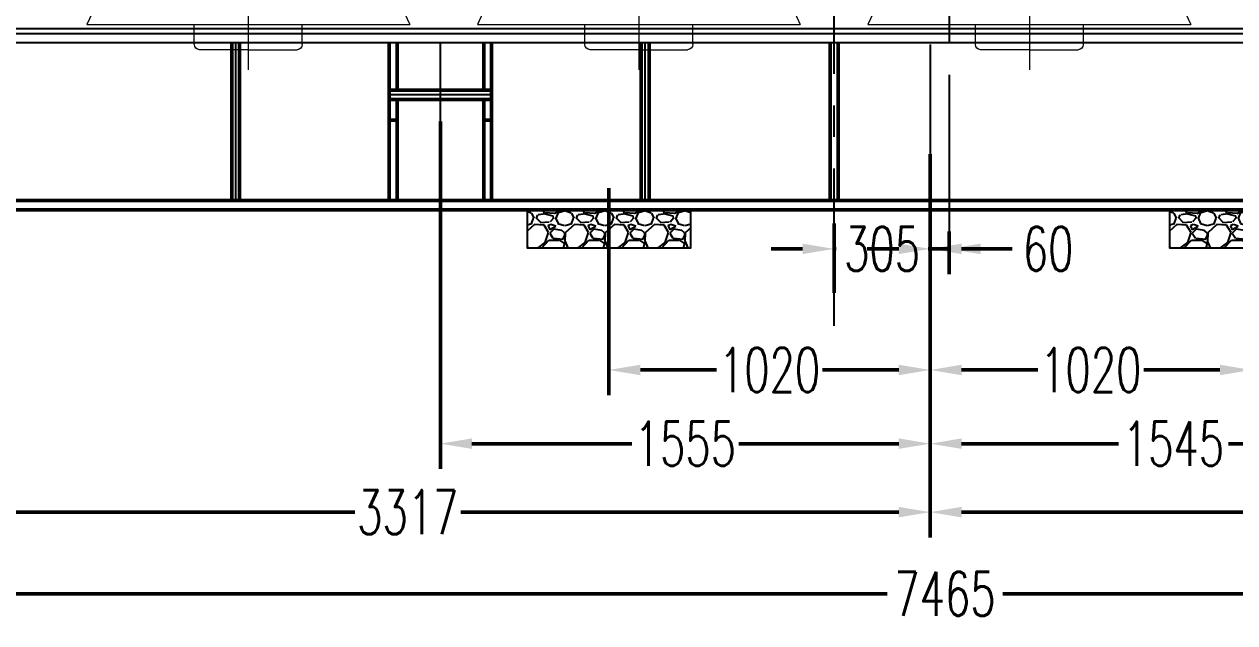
# Model space of a CAD drawing. Header units: millimetres. Extents: x -1000 to 22760, y -400 to 16400.
# Drawn here: x 1073 to 4916, y 7330 to 9230 of the extents above; entities that cross this region are included whole.
import ezdxf

# ---------------------------------------------------------------- set-up
doc = ezdxf.new("R2010")
doc.units = ezdxf.units.MM
doc.header["$LTSCALE"] = 400
doc.linetypes.add('AM_ISO08W050', pattern=[18, 12, -1.5, 3, -1.5])
doc.linetypes.add('CENTER', pattern=[2, 1.25, -0.25, 0.25, -0.25])
for name, color, linetype, lineweight in [('0粗实线层', 7, 'Continuous', 50), ('2中心线层', 1, 'CENTER', 25), ('4细实线层', 2, 'Continuous', 25), ('AM_7', 4, 'AM_ISO08W050', 25)]:
    doc.layers.add(name, color=color, linetype=linetype, lineweight=lineweight)
doc.styles.add('TH_GBDIM', font='txt.shx', dxfattribs={"width": 0.67, "bigfont": 'hztxt.shx'})
doc.dimstyles.new('TH_GBDIM', dxfattribs={"dimscale": 40, "dimtxt": 3.5, "dimasz": 2.5, "dimexe": 2, "dimexo": 0, "dimgap": 1.5, "dimtad": 0, "dimtoh": 1, "dimdec": 1, "dimdsep": 46, "dimtxsty": 'TH_GBDIM', "dimcen": 2.5, "dimclrd": 3, "dimclre": 3, "dimclrt": 6, "dimadec": 0, "dimazin": 2, "dimtfac": 0.714286, "dimtdec": 1, "dimtmove": 0, "dimatfit": 3, "dimfxl": 0, "dimtzin": 0, "dimlwd": -1, "dimlwe": -1, "dimarcsym": 0})

# ---------------------------------------------------------------- blocks, each defined once
blk = doc.blocks.new('风机')
at = {"lineweight": 0}
for p, q in [((-512.5, -85), (-512.5, -117.5)), ((512.5, -85), (-512.5, -85)), ((421, -85), (512.5, -85)), ((512.5, -85), (512.5, -117.5)), ((-512.5, -117.5), (512.5, -117.5)), ((-455, -117.5), (-455, -390.2)), ((455, -117.5), (455, -390.2)), ((-455, -390.2), (-512.5, -515)), ((455, -390.2), (512.5, -515)), ((512.5, -515), (-512.5, -515)), ((-171.3, -578.8), (-171.3, -515)), ((171.3, -578.8), (171.3, -515)), ((0, -595), (-155, -595)), ((0, -595), (155, -595))]:
    blk.add_line(p, q, dxfattribs=at)
for centre, start, end in [((-155, -578.8), 180, 270), ((155, -578.8), 270, 0)]:
    blk.add_arc(centre, 16.2, start, end, dxfattribs=at)
at = {"layer": 'AM_7', "color": 1, "lineweight": 0}
blk.add_line((0, 47.9), (0, -658.4), dxfattribs=at)
blk = doc.blocks.new('*D188')
at = {"layer": '0粗实线层', "color": 3}
for p, q in [((3644, 8377.6), (3644, 8596.8)), ((3949, 8377.6), (3949, 8596.8)), ((3544, 8516.8), (3444, 8516.8)), ((3644, 8516.8), (3650.2, 8516.8)), ((3949, 8516.8), (3942.9, 8516.8)), ((4049, 8516.8), (4149, 8516.8))]:
    blk.add_line(p, q, dxfattribs=at)
for points in [[(3544, 8533.4), (3544, 8500.1), (3644, 8516.8)], [(4049, 8533.4), (4049, 8500.1), (3949, 8516.8)]]:
    blk.add_solid(points, dxfattribs=at)
at = {"layer": 'Defpoints', "color": 0}
for p in [(3949, 8516.8), (3644, 8377.6), (3949, 8377.6)]:
    blk.add_point(p, dxfattribs=at)
at = {"layer": '0粗实线层', "color": 6, "insert": (3796.5, 8516.8), "char_height": 140, "attachment_point": 5, "style": 'TH_GBDIM'}
blk.add_mtext('305', dxfattribs=at)
blk = doc.blocks.new('*D205')
at = {"layer": '0粗实线层', "color": 3}
for p, q in [((3949, 8709.6), (3949, 8052.6)), ((4969, 8652.7), (4969, 8052.6)), ((4049, 8132.6), (4291.1, 8132.6)), ((4869, 8132.6), (4627, 8132.6))]:
    blk.add_line(p, q, dxfattribs=at)
for points in [[(4049, 8149.2), (4049, 8115.9), (3949, 8132.6)], [(4869, 8149.2), (4869, 8115.9), (4969, 8132.6)]]:
    blk.add_solid(points, dxfattribs=at)
at = {"layer": 'Defpoints', "color": 0}
for p in [(3949, 8709.6), (4969, 8652.7), (4969, 8132.6)]:
    blk.add_point(p, dxfattribs=at)
at = {"layer": '0粗实线层', "color": 6, "insert": (4459, 8132.6), "char_height": 140, "attachment_point": 5, "style": 'TH_GBDIM'}
blk.add_mtext('1020', dxfattribs=at)
blk = doc.blocks.new('*D206')
at = {"layer": '0粗实线层', "color": 3}
for p, q in [((3949, 8592.8), (3949, 8436.8)), ((4009, 8572), (4009, 8436.8)), ((3849, 8516.8), (3749, 8516.8)), ((3949, 8516.8), (4009, 8516.8)), ((4109, 8516.8), (4209, 8516.8))]:
    blk.add_line(p, q, dxfattribs=at)
for points in [[(3849, 8533.4), (3849, 8500.1), (3949, 8516.8)], [(4109, 8533.4), (4109, 8500.1), (4009, 8516.8)]]:
    blk.add_solid(points, dxfattribs=at)
at = {"layer": 'Defpoints', "color": 0}
for p in [(3949, 8592.8), (4009, 8572), (4009, 8516.8)]:
    blk.add_point(p, dxfattribs=at)
at = {"layer": '0粗实线层', "color": 6, "insert": (4323.5, 8516.8), "char_height": 140, "attachment_point": 5, "style": 'TH_GBDIM'}
blk.add_mtext('60', dxfattribs=at)
blk = doc.blocks.new('*D207')
at = {"layer": '0粗实线层', "color": 3}
for p, q in [((2929, 8709.6), (2929, 8052.6)), ((3949, 8709.6), (3949, 8052.6)), ((3029, 8132.6), (3271.1, 8132.6)), ((3849, 8132.6), (3607, 8132.6))]:
    blk.add_line(p, q, dxfattribs=at)
for points in [[(3029, 8149.2), (3029, 8115.9), (2929, 8132.6)], [(3849, 8149.2), (3849, 8115.9), (3949, 8132.6)]]:
    blk.add_solid(points, dxfattribs=at)
at = {"layer": 'Defpoints', "color": 0}
for p in [(2929, 8709.6), (3949, 8709.6), (2929, 8132.6)]:
    blk.add_point(p, dxfattribs=at)
at = {"layer": '0粗实线层', "color": 6, "insert": (3439, 8132.6), "char_height": 140, "attachment_point": 5, "style": 'TH_GBDIM'}
blk.add_mtext('1020', dxfattribs=at)
blk = doc.blocks.new('*D208')
at = {"layer": '0粗实线层', "color": 3}
for p, q in [((2394, 8920.6), (2394, 7818.7)), ((3949, 8817.2), (3949, 7818.7)), ((2494, 7898.7), (3001.7, 7898.7)), ((3849, 7898.7), (3341.4, 7898.7))]:
    blk.add_line(p, q, dxfattribs=at)
for points in [[(2494, 7915.4), (2494, 7882.1), (2394, 7898.7)], [(3849, 7915.4), (3849, 7882.1), (3949, 7898.7)]]:
    blk.add_solid(points, dxfattribs=at)
at = {"layer": 'Defpoints', "color": 0}
for p in [(2394, 8920.6), (3949, 8817.2), (3949, 7898.7)]:
    blk.add_point(p, dxfattribs=at)
at = {"layer": '0粗实线层', "color": 6, "insert": (3171.5, 7898.7), "char_height": 140, "attachment_point": 5, "style": 'TH_GBDIM'}
blk.add_mtext('1555', dxfattribs=at)
blk = doc.blocks.new('*D209')
at = {"layer": '0粗实线层', "color": 3}
for p, q in [((5494, 8881), (5494, 7818.7)), ((3949, 8817.2), (3949, 7818.7)), ((4049, 7898.7), (4547, 7898.7)), ((5394, 7898.7), (4896, 7898.7))]:
    blk.add_line(p, q, dxfattribs=at)
for points in [[(4049, 7915.4), (4049, 7882.1), (3949, 7898.7)], [(5394, 7915.4), (5394, 7882.1), (5494, 7898.7)]]:
    blk.add_solid(points, dxfattribs=at)
at = {"layer": 'Defpoints', "color": 0}
for p in [(5494, 8881), (3949, 8817.2), (5494, 7898.7)]:
    blk.add_point(p, dxfattribs=at)
at = {"layer": '0粗实线层', "color": 6, "insert": (4721.5, 7898.7), "char_height": 140, "attachment_point": 5, "style": 'TH_GBDIM'}
blk.add_mtext('1545', dxfattribs=at)
blk = doc.blocks.new('*D211')
at = {"layer": '0粗实线层', "color": 3}
for p, q in [((632, 9423.4), (632, 7601.5)), ((3949, 8817.2), (3949, 7601.5)), ((732, 7681.5), (2122.7, 7681.5)), ((3849, 7681.5), (2458.4, 7681.5))]:
    blk.add_line(p, q, dxfattribs=at)
for points in [[(732, 7698.2), (732, 7664.8), (632, 7681.5)], [(3849, 7698.2), (3849, 7664.8), (3949, 7681.5)]]:
    blk.add_solid(points, dxfattribs=at)
at = {"layer": 'Defpoints', "color": 0}
for p in [(632, 9423.4), (3949, 8817.2), (3949, 7681.5)]:
    blk.add_point(p, dxfattribs=at)
at = {"layer": '0粗实线层', "color": 6, "insert": (2290.5, 7681.5), "char_height": 140, "attachment_point": 5, "style": 'TH_GBDIM'}
blk.add_mtext('3317', dxfattribs=at)
blk = doc.blocks.new('*D212')
at = {"layer": '0粗实线层', "color": 3}
for p, q in [((7808, 13841.6), (7808, 7342.3)), ((20557.9, 12055.6), (21920.6, 12055.6)), ((21840.6, 11955.6), (21840.6, 10522.6)), ((21840.6, 8740.7), (21840.6, 10173.6)), ((343, 8644.3), (343, 7342.3)), ((19489.9, 8640.7), (21920.6, 8640.7)), ((443, 7422.3), (3812.1, 7422.3)), ((7708, 7422.3), (4179.9, 7422.3))]:
    blk.add_line(p, q, dxfattribs=at)
for points in [[(21823.9, 11955.6), (21857.2, 11955.6), (21840.6, 12055.6)], [(21823.9, 8740.7), (21857.2, 8740.7), (21840.6, 8640.7)], [(443, 7439), (443, 7405.6), (343, 7422.3)], [(7708, 7439), (7708, 7405.6), (7808, 7422.3)]]:
    blk.add_solid(points, dxfattribs=at)
at = {"layer": 'Defpoints', "color": 0}
for p in [(7808, 13841.6), (20557.9, 12055.6), (343, 8644.3), (19489.9, 8640.7), (21840.6, 8640.7), (7808, 7422.3)]:
    blk.add_point(p, dxfattribs=at)
at = {"layer": '0粗实线层', "color": 6, "insert": (21840.6, 10348.1), "char_height": 140, "attachment_point": 5, "rotation": 90, "style": 'TH_GBDIM'}
blk.add_mtext('3415', dxfattribs=at)
at = {"layer": '0粗实线层', "color": 6, "insert": (3996, 7422.3), "char_height": 140, "attachment_point": 5, "style": 'TH_GBDIM'}
blk.add_mtext('7465', dxfattribs=at)
blk = doc.blocks.new('*D213')
at = {"layer": '0粗实线层', "color": 3}
for p, q in [((6784, 9465.7), (6784, 7601.5)), ((3949, 8817.2), (3949, 7601.5)), ((4049, 7681.5), (5186.2, 7681.5)), ((6684, 7681.5), (5546.9, 7681.5))]:
    blk.add_line(p, q, dxfattribs=at)
for points in [[(4049, 7698.2), (4049, 7664.8), (3949, 7681.5)], [(6684, 7698.2), (6684, 7664.8), (6784, 7681.5)]]:
    blk.add_solid(points, dxfattribs=at)
at = {"layer": 'Defpoints', "color": 0}
for p in [(6784, 9465.7), (3949, 8817.2), (6784, 7681.5)]:
    blk.add_point(p, dxfattribs=at)
at = {"layer": '0粗实线层', "color": 6, "insert": (5366.5, 7681.5), "char_height": 140, "attachment_point": 5, "style": 'TH_GBDIM'}
blk.add_mtext('2835', dxfattribs=at)

msp = doc.modelspace()

# ---------------------------------------------------------------- hatches: boundary and pattern name
at = {"layer": '4细实线层'}
h = msp.add_hatch(dxfattribs=at)
h.set_pattern_fill('GRAVEL', color=256, scale=5, style=0)
h.set_pattern_definition([(228.0128, (-41.166, 4422.907), (-1016.000863, -1143.001404), [17.086, -1691.525]), (184.9697, (-52.5964, 4410.207), (1524.0024653, 126.999104), [29.3203, -2902.7]), (132.5104, (-81.8064, 4407.667), (1269.999076, -1397.001365), [20.674, -2046.735]), (267.2737, (-131.3364, 4375.917), (126.9994485, 2539.999183), [26.7003, -2643.32]), (292.8337, (-132.6064, 4349.247), (-635.001803, 1524.0008665), [26.1817, -2591.99]), (357.2737, (-122.4464, 4325.117), (-2539.999183, 126.9994485), [26.7003, -2643.32]), (37.6942, (-95.7764, 4323.847), (-1651.001043, -1269.998868), [35.3097, -3495.655]), (72.2553, (-67.8364, 4345.437), (889.0017783, 2794.0008103), [33.336, -3300.265]), (121.4296, (-57.6764, 4377.187), (-1016.000262, 1650.998058), [26.7906, -2652.275]), (175.2364, (-71.646, 4400.047), (1396.998903, -126.998808), [30.5856, -1498.695]), (222.3974, (-102.1264, 4402.587), (-1524.000046, -1396.9981825), [39.5539, -3915.84]), (138.8141, (-5.606, 4374.647), (-888.999434, 761.998828), [13.5002, -1336.53]), (171.4692, (-15.7664, 4383.537), (1650.99748, -254.00064), [25.684, -2542.73]), (225, (-41.17, 4387.35), (-3e-14, -126.9999), [17.9605, -161.6445]), (203.1986, (-50.056, 4402.587), (635.00214, 254.001114), [9.672, -957.53]), (291.8014, (-58.946, 4398.777), (-127.00009, 381.00025), [13.6783, -670.24]), (30.9638, (-53.866, 4386.077), (380.9996, 254.0002), [22.216, -718.315]), (161.5651, (-34.816, 4397.507), (254.00012, -126.9998), [16.0644, -385.545]), (16.3895, (-132.6064, 4398.777), (1270.000701, 380.9992075), [22.5044, -2227.94]), (70.3462, (-111.016, 4405.127), (-507.998584, -1396.998024), [18.88, -1869.11]), (293.1986, (-34.816, 4422.907), (-254.001114, 635.00214), [19.344, -947.86]), (343.6105, (-27.1964, 4405.127), (-1270.000701, 380.9992075), [22.5044, -2227.94]), (339.444, (-132.606, 4320.037), (-635.00079, 253.99969), [21.7018, -1063.385]), (294.7751, (-112.286, 4312.417), (-634.99852, 1396.999351), [18.1836, -1800.18]), (66.8014, (-33.546, 4295.907), (254.001114, 635.00214), [19.344, -947.86]), (17.354, (-25.9264, 4313.687), (-1651.000089, -507.999234), [21.2891, -2107.62]), (69.444, (-95.776, 4295.907), (-253.99969, -635.00079), [10.851, -1074.24]), (101.3099, (-41.166, 4295.907), (-126.99937, 507.99837), [6.4757, -641.1]), (165.9638, (-42.436, 4302.257), (381.00027, -126.99978), [26.1817, -497.4525]), (186.009, (-67.8364, 4308.607), (1269.998127, 126.9997034), [24.2633, -2402.07]), (303.6901, (-53.866, 4374.647), (-127.00004, 253.99975), [18.3162, -439.589]), (353.1572, (-43.7064, 4359.407), (2159.000893, -254.0011376), [31.9779, -3165.8]), (60.9454, (-11.956, 4355.597), (-507.998818, -888.99788), [13.0754, -1294.47]), (90, (-5.61, 4367.03), (-127, 127), [7.62, -119.38]), (120.2564, (-70.376, 4312.417), (507.998923, -888.999552), [17.6434, -1746.695]), (48.0128, (-79.266, 4327.657), (1016.000863, 1143.001404), [34.1722, -1674.44]), (0, (-56.41, 4353.06), (127, 127), [33.02, -93.98]), (325.3048, (-23.3864, 4353.057), (-1269.9978, 889.000085), [20.0805, -1987.965]), (254.0546, (-6.876, 4341.627), (-127.000324, -508.00121), [18.4915, -906.085]), (207.646, (-11.9564, 4323.847), (-2412.9991525, -1270.000799), [30.1073, -2980.625]), (175.4261, (-38.6264, 4309.877), (-1651.00038, 126.9993856), [31.8514, -3153.29]), (175.4261, (-38.6264, 4309.877), (-1651.00038, 126.9993856), [31.8514, -3153.29])])
h.paths.add_polyline_path([(3189.044, 8640.662), (2929.044, 8640.662), (2669.044, 8640.662), (2669.044, 8519.68), (3189.044, 8519.68)])
h = msp.add_hatch(dxfattribs=at)
h.set_pattern_fill('GRAVEL', color=256, scale=5, style=0)
h.set_pattern_definition([(228.0128, (1998.834, 4422.907), (-1016.000863, -1143.001404), [17.086, -1691.525]), (184.9697, (1987.4036, 4410.207), (1524.0024653, 126.999104), [29.3203, -2902.7]), (132.5104, (1958.1936, 4407.667), (1269.999076, -1397.001365), [20.674, -2046.735]), (267.2737, (1908.6636, 4375.917), (126.9994485, 2539.999183), [26.7003, -2643.32]), (292.8337, (1907.3936, 4349.247), (-635.001803, 1524.0008665), [26.1817, -2591.99]), (357.2737, (1917.5536, 4325.117), (-2539.999183, 126.9994485), [26.7003, -2643.32]), (37.6942, (1944.2236, 4323.847), (-1651.001043, -1269.998868), [35.3097, -3495.655]), (72.2553, (1972.1636, 4345.437), (889.0017783, 2794.0008103), [33.336, -3300.265]), (121.4296, (1982.3236, 4377.187), (-1016.000262, 1650.998058), [26.7906, -2652.275]), (175.2364, (1968.354, 4400.047), (1396.998903, -126.998808), [30.5856, -1498.695]), (222.3974, (1937.8736, 4402.587), (-1524.000046, -1396.9981825), [39.5539, -3915.84]), (138.8141, (2034.394, 4374.647), (-888.999434, 761.998828), [13.5002, -1336.53]), (171.4692, (2024.2336, 4383.537), (1650.99748, -254.00064), [25.684, -2542.73]), (225, (1998.83, 4387.35), (-3e-14, -126.9999), [17.9605, -161.6445]), (203.1986, (1989.944, 4402.587), (635.00214, 254.001114), [9.672, -957.53]), (291.8014, (1981.054, 4398.777), (-127.00009, 381.00025), [13.6783, -670.24]), (30.9638, (1986.134, 4386.077), (380.9996, 254.0002), [22.216, -718.315]), (161.5651, (2005.184, 4397.507), (254.00012, -126.9998), [16.0644, -385.545]), (16.3895, (1907.3936, 4398.777), (1270.000701, 380.9992075), [22.5044, -2227.94]), (70.3462, (1928.984, 4405.127), (-507.998584, -1396.998024), [18.88, -1869.11]), (293.1986, (2005.184, 4422.907), (-254.001114, 635.00214), [19.344, -947.86]), (343.6105, (2012.8036, 4405.127), (-1270.000701, 380.9992075), [22.5044, -2227.94]), (339.444, (1907.394, 4320.037), (-635.00079, 253.99969), [21.7018, -1063.385]), (294.7751, (1927.714, 4312.417), (-634.99852, 1396.999351), [18.1836, -1800.18]), (66.8014, (2006.454, 4295.907), (254.001114, 635.00214), [19.344, -947.86]), (17.354, (2014.0736, 4313.687), (-1651.000089, -507.999234), [21.2891, -2107.62]), (69.444, (1944.224, 4295.907), (-253.99969, -635.00079), [10.851, -1074.24]), (101.3099, (1998.834, 4295.907), (-126.99937, 507.99837), [6.4757, -641.1]), (165.9638, (1997.564, 4302.257), (381.00027, -126.99978), [26.1817, -497.4525]), (186.009, (1972.1636, 4308.607), (1269.998127, 126.9997034), [24.2633, -2402.07]), (303.6901, (1986.134, 4374.647), (-127.00004, 253.99975), [18.3162, -439.589]), (353.1572, (1996.2936, 4359.407), (2159.000893, -254.0011376), [31.9779, -3165.8]), (60.9454, (2028.044, 4355.597), (-507.998818, -888.99788), [13.0754, -1294.47]), (90, (2034.39, 4367.03), (-127, 127), [7.62, -119.38]), (120.2564, (1969.624, 4312.417), (507.998923, -888.999552), [17.6434, -1746.695]), (48.0128, (1960.734, 4327.657), (1016.000863, 1143.001404), [34.1722, -1674.44]), (0, (1983.59, 4353.06), (127, 127), [33.02, -93.98]), (325.3048, (2016.6136, 4353.057), (-1269.9978, 889.000085), [20.0805, -1987.965]), (254.0546, (2033.124, 4341.627), (-127.000324, -508.00121), [18.4915, -906.085]), (207.646, (2028.0436, 4323.847), (-2412.9991525, -1270.000799), [30.1073, -2980.625]), (175.4261, (2001.3736, 4309.877), (-1651.00038, 126.9993856), [31.8514, -3153.29]), (175.4261, (2001.3736, 4309.877), (-1651.00038, 126.9993856), [31.8514, -3153.29])])
h.paths.add_polyline_path([(5229.044, 8640.662), (4969.044, 8640.662), (4709.044, 8640.662), (4709.044, 8519.68), (5229.044, 8519.68)])

# ---------------------------------------------------------------- linework, layer by layer
for p, q in [((6419.035, 9214.619), (869.042, 9214.638)), ((869.042, 9200.619), (6419.035, 9200.619)), ((6419.035, 9170.619), (869.042, 9170.619))]:
    msp.add_line(p, q)
at = {"color": 1, "linetype": 'CENTER'}
for p, q in [((2394.044, 8670.662), (2394.044, 9170.619)), ((2556.544, 9005.619), (2231.544, 9005.619))]:
    msp.add_line(p, q, dxfattribs=at)
for points in [[(2929.044, 8640.662), (2669.044, 8640.662), (2669.044, 8519.68), (3189.044, 8519.68), (3189.044, 8640.662), (2929.044, 8640.662)], [(4969.044, 8640.662), (4709.044, 8640.662), (4709.044, 8519.68), (5229.044, 8519.68), (5229.044, 8640.662), (4969.044, 8640.662)]]:
    msp.add_lwpolyline(points)
at = {"layer": '0粗实线层'}
for p, q in [((1731.544, 8670.662), (1731.544, 9170.619)), ((1756.544, 8670.662), (1756.544, 9170.619)), ((3031.544, 8670.662), (3031.544, 9170.619)), ((3056.544, 8670.662), (3056.544, 9170.619)), ((3631.544, 8670.662), (3631.544, 9170.619)), ((3656.544, 8670.662), (3656.544, 9170.619)), ((6369.035, 8670.662), (919.045, 8670.662)), ((6369.035, 8640.662), (919.045, 8640.662))]:
    msp.add_line(p, q, dxfattribs=at)
at = {"layer": '0粗实线层', "color": 0}
for p, q in [((2231.544, 8670.662), (2231.544, 9170.619)), ((2256.544, 9170.619), (2256.544, 9020.619)), ((2531.544, 9170.619), (2531.544, 9020.619)), ((2556.544, 8670.662), (2556.544, 9170.619)), ((2556.544, 9020.619), (2231.544, 9020.619)), ((2556.544, 8990.619), (2231.544, 8990.619)), ((2256.544, 8990.619), (2256.544, 8670.662)), ((2531.544, 8990.619), (2531.544, 8670.662)), ((2231.544, 8925.655), (2256.544, 8925.655)), ((2556.544, 8925.655), (2531.544, 8925.655))]:
    msp.add_line(p, q, dxfattribs=at)
at = {"layer": '2中心线层'}
for p, q in [((4009.044, 14668.852), (4009.044, 8444.756)), ((3949.044, 13165.682), (3949.044, 8305.19)), ((3644.04, 8272.108), (3644.04, 12666.996)), ((1744.044, 8670.662), (1744.044, 9170.619)), ((3044.044, 8670.662), (3044.044, 9170.619))]:
    msp.add_line(p, q, dxfattribs=at)

# ---------------------------------------------------------------- block references
at = {"xscale": -1}
for p in [(1784.044, 9743.83), (3024.044, 9743.83), (4264.044, 9743.83)]:
    msp.add_blockref('风机', p, dxfattribs=at)

# ---------------------------------------------------------------- dimensions: what is measured, and where the dimension line sits
at = {"layer": '0粗实线层'}
for base, p1, p2, picture, middle in [((7808.013, 7422.288), (343.044, 8644.308), (7808.013, 13841.626), '*D212', (3996.021, 7422.288)), ((3949.044, 8516.756), (3644.04, 8377.564), (3949.044, 8377.564), '*D188', (3796.542, 8516.756))]:
    dim = msp.add_linear_dim(base=base, p1=p1, p2=p2, dimstyle='TH_GBDIM', dxfattribs=at)
    dim.commit()
    dim.dimension.update_dxf_attribs({"geometry": picture, "text_midpoint": middle, "dimtype": 160})
dim = msp.add_linear_dim(base=(21840.562, 8640.662), p1=(20557.94, 12055.587), p2=(19489.938, 8640.662), angle=90, dimstyle='TH_GBDIM', override={"dimdec": 0}, dxfattribs=at)
dim.commit()
dim.dimension.update_dxf_attribs({"geometry": '*D212', "text_midpoint": (21840.562, 10348.125), "dimtype": 160})
for base, p1, p2, picture, middle in [((6784.038, 7681.488), (3949.044, 8817.25), (6784.038, 9465.688), '*D213', (5366.541, 7681.488)), ((3949.044, 7681.488), (632.033, 9423.388), (3949.044, 8817.25), '*D211', (2290.539, 7681.488)), ((3949.044, 7898.731), (2394.044, 8920.641), (3949.044, 8817.25), '*D208', (3171.544, 7898.731)), ((5494.035, 7898.731), (3949.044, 8817.25), (5494.035, 8881.042), '*D209', (4721.54, 7898.731)), ((4969.044, 8132.58), (3949.044, 8709.552), (4969.044, 8652.723), '*D205', (4459.044, 8132.58)), ((4009.044, 8516.756), (3949.044, 8592.756), (4009.044, 8571.999), '*D206', (4323.477, 8516.756))]:
    dim = msp.add_linear_dim(base=base, p1=p1, p2=p2, dimstyle='TH_GBDIM', dxfattribs=at)
    dim.commit()
    dim.dimension.update_dxf_attribs({"geometry": picture, "text_midpoint": middle})
dim = msp.add_linear_dim(base=(2929.044, 8132.58), p1=(3949.044, 8709.552), p2=(2929.044, 8709.552), angle=180, dimstyle='TH_GBDIM', dxfattribs=at)
dim.commit()
dim.dimension.update_dxf_attribs({"geometry": '*D207', "text_midpoint": (3439.044, 8132.58)})

doc.saveas('drawing.dxf')
